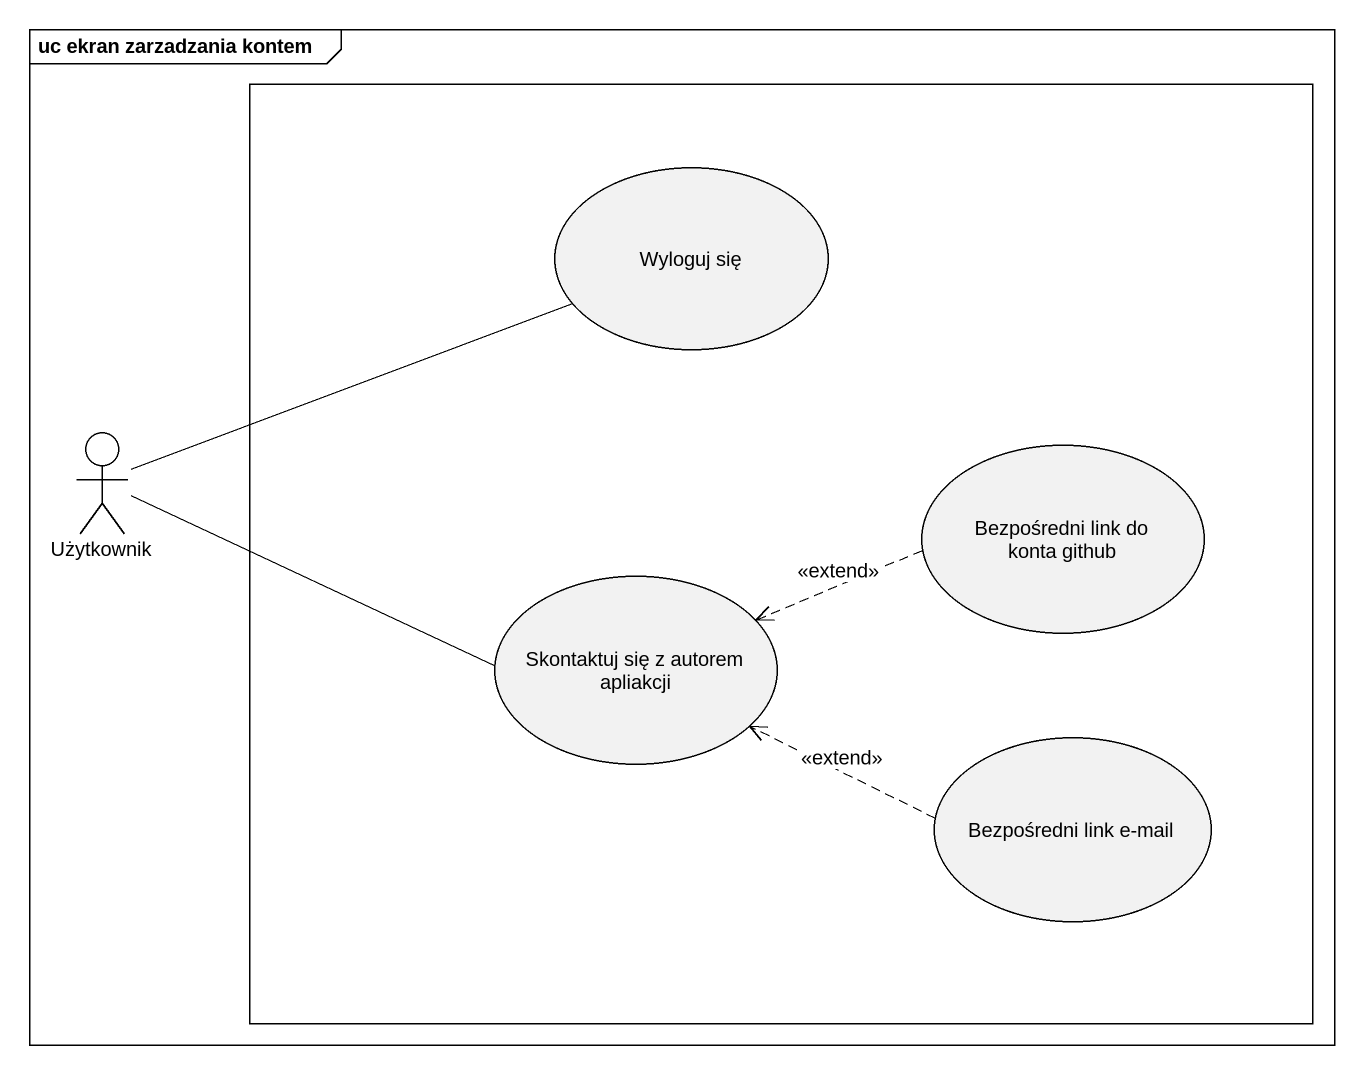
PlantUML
@startuml
mainframe uc ekran zarzadzania kontem
rectangle " " as rectangle1 {
  usecase "Wyloguj się" as Wyloguj_się
  usecase "Bezpośredni link do konta github" as Bezpośredni_link_do_konta
  usecase "Skontaktuj się z autorem apliakcji" as Skontaktuj_się_z_autorem
  usecase "Bezpośredni link e-mail" as Bezpośredni_link_e_mail
}
actor Użytkownik
Użytkownik -right- Wyloguj_się
Użytkownik -right- Skontaktuj_się_z_autorem
Bezpośredni_link_do_konta .left.> Skontaktuj_się_z_autorem : <<extend>>
Bezpośredni_link_e_mail .left.> Skontaktuj_się_z_autorem : <<extend>>
@enduml
